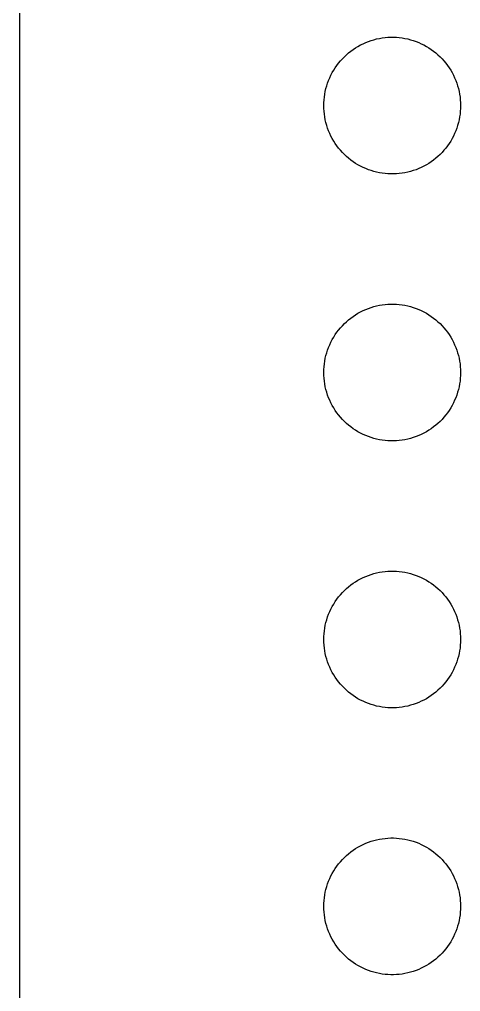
# Model space of a CAD drawing. Header units: metres. Extents: x -207 to 207, y -113 to 113.
# Drawn here: x -207.18 to -193.95, y -2.55 to 26.58 of the extents above; entities that cross this region are included whole.
import ezdxf

# ---------------------------------------------------------------- set-up
doc = ezdxf.new("R2010")
doc.units = ezdxf.units.M

msp = doc.modelspace()

# ---------------------------------------------------------------- linework, layer by layer
for p, q in [((-207.175, 38.1), (-207.175, -38.1)), ((-196.714, 25.9213), (-196.633, 25.9496)), ((-196.633, 25.9496), (-196.551, 25.9744)), ((-196.551, 25.9744), (-196.468, 25.9957)), ((-196.468, 25.9957), (-196.384, 26.0135)), ((-196.384, 26.0135), (-196.299, 26.0279)), ((-196.299, 26.0279), (-196.214, 26.0387)), ((-196.214, 26.0387), (-196.129, 26.0457)), ((-196.129, 26.0457), (-196.043, 26.0492)), ((-196.043, 26.0492), (-195.957, 26.0492)), ((-195.957, 26.0492), (-195.871, 26.0457)), ((-195.871, 26.0457), (-195.786, 26.0387)), ((-195.786, 26.0387), (-195.7, 26.0279)), ((-195.7, 26.0279), (-195.616, 26.0135)), ((-195.616, 26.0135), (-195.532, 25.9957)), ((-195.532, 25.9957), (-195.449, 25.9744)), ((-195.449, 25.9744), (-195.366, 25.9496)), ((-195.366, 25.9496), (-195.285, 25.9213)), ((-197.24, 25.6325), (-197.17, 25.6833)), ((-197.17, 25.6833), (-197.098, 25.7306)), ((-197.098, 25.7306), (-197.025, 25.7752)), ((-197.025, 25.7752), (-196.95, 25.8166)), ((-196.95, 25.8166), (-196.873, 25.8546)), ((-196.873, 25.8546), (-196.794, 25.8895)), ((-196.794, 25.8895), (-196.714, 25.9213)), ((-195.285, 25.9213), (-195.206, 25.8895)), ((-195.206, 25.8895), (-195.127, 25.8546)), ((-195.127, 25.8546), (-195.05, 25.8166)), ((-195.05, 25.8166), (-194.975, 25.7752)), ((-194.975, 25.7752), (-194.901, 25.7306)), ((-194.901, 25.7306), (-194.83, 25.6833)), ((-194.83, 25.6833), (-194.761, 25.6325)), ((-197.552, 25.3392), (-197.494, 25.4031)), ((-197.494, 25.4031), (-197.434, 25.4643)), ((-197.434, 25.4643), (-197.372, 25.5232)), ((-197.372, 25.5232), (-197.307, 25.5794)), ((-197.307, 25.5794), (-197.24, 25.6325)), ((-194.761, 25.6325), (-194.693, 25.5794)), ((-194.693, 25.5794), (-194.628, 25.5232)), ((-194.628, 25.5232), (-194.566, 25.4643)), ((-194.566, 25.4643), (-194.506, 25.4031)), ((-194.506, 25.4031), (-194.448, 25.3392)), ((-197.796, 24.9872), (-197.753, 25.0616)), ((-197.753, 25.0616), (-197.707, 25.1341)), ((-197.707, 25.1341), (-197.658, 25.2047)), ((-197.658, 25.2047), (-197.607, 25.2733)), ((-197.607, 25.2733), (-197.552, 25.3392)), ((-194.448, 25.3392), (-194.393, 25.2733)), ((-194.393, 25.2733), (-194.341, 25.2047)), ((-194.341, 25.2047), (-194.292, 25.1341)), ((-194.292, 25.1341), (-194.246, 25.0616)), ((-194.246, 25.0616), (-194.204, 24.9872)), ((-197.906, 24.7543), (-197.873, 24.8338)), ((-197.873, 24.8338), (-197.836, 24.9113)), ((-197.836, 24.9113), (-197.796, 24.9872)), ((-194.204, 24.9872), (-194.164, 24.9113)), ((-194.164, 24.9113), (-194.127, 24.8338)), ((-194.127, 24.8338), (-194.094, 24.7543)), ((-198.005, 24.426), (-197.986, 24.5097)), ((-197.986, 24.5097), (-197.962, 24.5923)), ((-197.962, 24.5923), (-197.936, 24.6741)), ((-197.936, 24.6741), (-197.906, 24.7543)), ((-194.094, 24.7543), (-194.064, 24.6741)), ((-194.064, 24.6741), (-194.037, 24.5923)), ((-194.037, 24.5923), (-194.014, 24.5097)), ((-194.014, 24.5097), (-193.995, 24.426)), ((-198.043, 24.1714), (-198.034, 24.2567)), ((-198.034, 24.2567), (-198.021, 24.3415)), ((-198.021, 24.3415), (-198.005, 24.426)), ((-193.995, 24.426), (-193.978, 24.3415)), ((-193.978, 24.3415), (-193.966, 24.2567)), ((-193.966, 24.2567), (-193.957, 24.1714)), ((-198.05, 23.9997), (-198.048, 24.0857)), ((-198.048, 23.914), (-198.05, 23.9997)), ((-198.048, 24.0857), (-198.043, 24.1714)), ((-198.043, 23.8284), (-198.048, 23.914)), ((-193.957, 24.1714), (-193.952, 24.0857)), ((-193.952, 23.914), (-193.957, 23.8284)), ((-193.952, 24.0857), (-193.95, 23.9997)), ((-193.95, 23.9997), (-193.952, 23.914)), ((-198.034, 23.7427), (-198.043, 23.8284)), ((-198.021, 23.6579), (-198.034, 23.7427)), ((-198.005, 23.5738), (-198.021, 23.6579)), ((-193.978, 23.6579), (-193.995, 23.5738)), ((-193.966, 23.7427), (-193.978, 23.6579)), ((-193.957, 23.8284), (-193.966, 23.7427)), ((-197.986, 23.49), (-198.005, 23.5738)), ((-197.962, 23.4071), (-197.986, 23.49)), ((-197.936, 23.3257), (-197.962, 23.4071)), ((-197.906, 23.2451), (-197.936, 23.3257)), ((-194.064, 23.3257), (-194.094, 23.2451)), ((-194.037, 23.4071), (-194.064, 23.3257)), ((-194.014, 23.49), (-194.037, 23.4071)), ((-193.995, 23.5738), (-194.014, 23.49)), ((-197.873, 23.166), (-197.906, 23.2451)), ((-197.836, 23.0881), (-197.873, 23.166)), ((-197.796, 23.0122), (-197.836, 23.0881)), ((-194.164, 23.0881), (-194.204, 23.0122)), ((-194.127, 23.166), (-194.164, 23.0881)), ((-194.094, 23.2451), (-194.127, 23.166)), ((-197.753, 22.9377), (-197.796, 23.0122)), ((-197.707, 22.8653), (-197.753, 22.9377)), ((-197.658, 22.7947), (-197.707, 22.8653)), ((-197.607, 22.7265), (-197.658, 22.7947)), ((-197.552, 22.6602), (-197.607, 22.7265)), ((-194.393, 22.7265), (-194.448, 22.6602)), ((-194.341, 22.7947), (-194.393, 22.7265)), ((-194.292, 22.8653), (-194.341, 22.7947)), ((-194.246, 22.9377), (-194.292, 22.8653)), ((-194.204, 23.0122), (-194.246, 22.9377)), ((-197.494, 22.5963), (-197.552, 22.6602)), ((-197.434, 22.5351), (-197.494, 22.5963)), ((-197.372, 22.4765), (-197.434, 22.5351)), ((-197.307, 22.4203), (-197.372, 22.4765)), ((-194.628, 22.4765), (-194.693, 22.4203)), ((-194.566, 22.5351), (-194.628, 22.4765)), ((-194.506, 22.5963), (-194.566, 22.5351)), ((-194.448, 22.6602), (-194.506, 22.5963)), ((-197.24, 22.3669), (-197.307, 22.4203)), ((-197.17, 22.3165), (-197.24, 22.3669)), ((-197.098, 22.2688), (-197.17, 22.3165)), ((-197.025, 22.2246), (-197.098, 22.2688)), ((-196.95, 22.1831), (-197.025, 22.2246)), ((-196.873, 22.1448), (-196.95, 22.1831)), ((-196.794, 22.1099), (-196.873, 22.1448)), ((-195.127, 22.1448), (-195.206, 22.1099)), ((-195.05, 22.1831), (-195.127, 22.1448)), ((-194.975, 22.2246), (-195.05, 22.1831)), ((-194.901, 22.2688), (-194.975, 22.2246)), ((-194.83, 22.3165), (-194.901, 22.2688)), ((-194.761, 22.3669), (-194.83, 22.3165)), ((-194.693, 22.4203), (-194.761, 22.3669)), ((-196.714, 22.0785), (-196.794, 22.1099)), ((-196.633, 22.0502), (-196.714, 22.0785)), ((-196.551, 22.0254), (-196.633, 22.0502)), ((-196.468, 22.0041), (-196.551, 22.0254)), ((-196.384, 21.9863), (-196.468, 22.0041)), ((-196.299, 21.9719), (-196.384, 21.9863)), ((-196.214, 21.9611), (-196.299, 21.9719)), ((-196.129, 21.9537), (-196.214, 21.9611)), ((-196.043, 21.9502), (-196.129, 21.9537)), ((-195.957, 21.9502), (-196.043, 21.9502)), ((-195.871, 21.9537), (-195.957, 21.9502)), ((-195.786, 21.9611), (-195.871, 21.9537)), ((-195.7, 21.9719), (-195.786, 21.9611)), ((-195.616, 21.9863), (-195.7, 21.9719)), ((-195.532, 22.0041), (-195.616, 21.9863)), ((-195.449, 22.0254), (-195.532, 22.0041)), ((-195.366, 22.0502), (-195.449, 22.0254)), ((-195.285, 22.0785), (-195.366, 22.0502)), ((-195.206, 22.1099), (-195.285, 22.0785)), ((-197.098, 17.7307), (-197.025, 17.7753)), ((-197.025, 17.7753), (-196.95, 17.8164)), ((-196.95, 17.8164), (-196.873, 17.8547)), ((-196.873, 17.8547), (-196.794, 17.8896)), ((-196.794, 17.8896), (-196.714, 17.9214)), ((-196.714, 17.9214), (-196.633, 17.9493)), ((-196.633, 17.9493), (-196.551, 17.9745)), ((-196.551, 17.9745), (-196.468, 17.9958)), ((-196.468, 17.9958), (-196.384, 18.0136)), ((-196.384, 18.0136), (-196.299, 18.028)), ((-196.299, 18.028), (-196.214, 18.0384)), ((-196.214, 18.0384), (-196.129, 18.0458)), ((-196.129, 18.0458), (-196.043, 18.0493)), ((-196.043, 18.0493), (-195.957, 18.0493)), ((-195.957, 18.0493), (-195.871, 18.0458)), ((-195.871, 18.0458), (-195.786, 18.0384)), ((-195.786, 18.0384), (-195.7, 18.028)), ((-195.7, 18.028), (-195.616, 18.0136)), ((-195.616, 18.0136), (-195.532, 17.9958)), ((-195.532, 17.9958), (-195.449, 17.9745)), ((-195.449, 17.9745), (-195.366, 17.9493)), ((-195.366, 17.9493), (-195.285, 17.9214)), ((-195.285, 17.9214), (-195.206, 17.8896)), ((-195.206, 17.8896), (-195.127, 17.8547)), ((-195.127, 17.8547), (-195.05, 17.8164)), ((-195.05, 17.8164), (-194.975, 17.7753)), ((-194.975, 17.7753), (-194.901, 17.7307)), ((-197.434, 17.4644), (-197.372, 17.5233)), ((-197.372, 17.5233), (-197.307, 17.5795)), ((-197.307, 17.5795), (-197.24, 17.6326)), ((-197.24, 17.6326), (-197.17, 17.683)), ((-197.17, 17.683), (-197.098, 17.7307)), ((-194.901, 17.7307), (-194.83, 17.683)), ((-194.83, 17.683), (-194.761, 17.6326)), ((-194.761, 17.6326), (-194.693, 17.5795)), ((-194.693, 17.5795), (-194.628, 17.5233)), ((-194.628, 17.5233), (-194.566, 17.4644)), ((-197.707, 17.1342), (-197.658, 17.2048)), ((-197.658, 17.2048), (-197.607, 17.273)), ((-197.607, 17.273), (-197.552, 17.3393)), ((-197.552, 17.3393), (-197.494, 17.4032)), ((-197.494, 17.4032), (-197.434, 17.4644)), ((-194.566, 17.4644), (-194.506, 17.4032)), ((-194.506, 17.4032), (-194.448, 17.3393)), ((-194.448, 17.3393), (-194.393, 17.273)), ((-194.393, 17.273), (-194.341, 17.2048)), ((-194.341, 17.2048), (-194.292, 17.1342)), ((-197.873, 16.8335), (-197.836, 16.9114)), ((-197.836, 16.9114), (-197.796, 16.9873)), ((-197.796, 16.9873), (-197.753, 17.0617)), ((-197.753, 17.0617), (-197.707, 17.1342)), ((-194.292, 17.1342), (-194.246, 17.0617)), ((-194.246, 17.0617), (-194.204, 16.9873)), ((-194.204, 16.9873), (-194.164, 16.9114)), ((-194.164, 16.9114), (-194.127, 16.8335)), ((-197.962, 16.5924), (-197.936, 16.6742)), ((-197.936, 16.6742), (-197.906, 16.7544)), ((-197.906, 16.7544), (-197.873, 16.8335)), ((-194.127, 16.8335), (-194.094, 16.7544)), ((-194.094, 16.7544), (-194.064, 16.6742)), ((-194.064, 16.6742), (-194.037, 16.5924)), ((-198.034, 16.2568), (-198.021, 16.3416)), ((-198.021, 16.3416), (-198.005, 16.4261)), ((-198.005, 16.4261), (-197.986, 16.5095)), ((-197.986, 16.5095), (-197.962, 16.5924)), ((-194.037, 16.5924), (-194.014, 16.5095)), ((-194.014, 16.5095), (-193.995, 16.4261)), ((-193.995, 16.4261), (-193.978, 16.3416)), ((-193.978, 16.3416), (-193.966, 16.2568)), ((-198.05, 15.9998), (-198.048, 16.0858)), ((-198.048, 16.0858), (-198.043, 16.1715)), ((-198.043, 16.1715), (-198.034, 16.2568)), ((-193.966, 16.2568), (-193.957, 16.1715)), ((-193.957, 16.1715), (-193.952, 16.0858)), ((-193.952, 16.0858), (-193.95, 15.9998)), ((-198.048, 15.9141), (-198.05, 15.9998)), ((-198.043, 15.8281), (-198.048, 15.9141)), ((-198.034, 15.7428), (-198.043, 15.8281)), ((-198.021, 15.658), (-198.034, 15.7428)), ((-193.966, 15.7428), (-193.978, 15.658)), ((-193.957, 15.8281), (-193.966, 15.7428)), ((-193.952, 15.9141), (-193.957, 15.8281)), ((-193.95, 15.9998), (-193.952, 15.9141)), ((-198.005, 15.5735), (-198.021, 15.658)), ((-197.986, 15.4901), (-198.005, 15.5735)), ((-197.962, 15.4072), (-197.986, 15.4901)), ((-194.014, 15.4901), (-194.037, 15.4072)), ((-193.995, 15.5735), (-194.014, 15.4901)), ((-193.978, 15.658), (-193.995, 15.5735)), ((-197.936, 15.3258), (-197.962, 15.4072)), ((-197.906, 15.2452), (-197.936, 15.3258)), ((-197.873, 15.1661), (-197.906, 15.2452)), ((-197.836, 15.0882), (-197.873, 15.1661)), ((-194.127, 15.1661), (-194.164, 15.0882)), ((-194.094, 15.2452), (-194.127, 15.1661)), ((-194.064, 15.3258), (-194.094, 15.2452)), ((-194.037, 15.4072), (-194.064, 15.3258)), ((-197.796, 15.0123), (-197.836, 15.0882)), ((-197.753, 14.9378), (-197.796, 15.0123)), ((-197.707, 14.8654), (-197.753, 14.9378)), ((-197.658, 14.7948), (-197.707, 14.8654)), ((-194.292, 14.8654), (-194.341, 14.7948)), ((-194.246, 14.9378), (-194.292, 14.8654)), ((-194.204, 15.0123), (-194.246, 14.9378)), ((-194.164, 15.0882), (-194.204, 15.0123)), ((-197.607, 14.7266), (-197.658, 14.7948)), ((-197.552, 14.6603), (-197.607, 14.7266)), ((-197.494, 14.5964), (-197.552, 14.6603)), ((-197.434, 14.5352), (-197.494, 14.5964)), ((-194.506, 14.5964), (-194.566, 14.5352)), ((-194.448, 14.6603), (-194.506, 14.5964)), ((-194.393, 14.7266), (-194.448, 14.6603)), ((-194.341, 14.7948), (-194.393, 14.7266)), ((-197.372, 14.4762), (-197.434, 14.5352)), ((-197.307, 14.4204), (-197.372, 14.4762)), ((-197.24, 14.367), (-197.307, 14.4204)), ((-197.17, 14.3166), (-197.24, 14.367)), ((-197.098, 14.2689), (-197.17, 14.3166)), ((-194.83, 14.3166), (-194.901, 14.2689)), ((-194.761, 14.367), (-194.83, 14.3166)), ((-194.693, 14.4204), (-194.761, 14.367)), ((-194.628, 14.4762), (-194.693, 14.4204)), ((-194.566, 14.5352), (-194.628, 14.4762)), ((-197.025, 14.2243), (-197.098, 14.2689)), ((-196.95, 14.1832), (-197.025, 14.2243)), ((-196.873, 14.1449), (-196.95, 14.1832)), ((-196.794, 14.11), (-196.873, 14.1449)), ((-196.714, 14.0782), (-196.794, 14.11)), ((-196.633, 14.0503), (-196.714, 14.0782)), ((-196.551, 14.0255), (-196.633, 14.0503)), ((-196.468, 14.0038), (-196.551, 14.0255)), ((-196.384, 13.986), (-196.468, 14.0038)), ((-196.299, 13.9716), (-196.384, 13.986)), ((-195.616, 13.986), (-195.7, 13.9716)), ((-195.532, 14.0038), (-195.616, 13.986)), ((-195.449, 14.0255), (-195.532, 14.0038)), ((-195.366, 14.0503), (-195.449, 14.0255)), ((-195.285, 14.0782), (-195.366, 14.0503)), ((-195.206, 14.11), (-195.285, 14.0782)), ((-195.127, 14.1449), (-195.206, 14.11)), ((-195.05, 14.1832), (-195.127, 14.1449)), ((-194.975, 14.2243), (-195.05, 14.1832)), ((-194.901, 14.2689), (-194.975, 14.2243)), ((-196.214, 13.9612), (-196.299, 13.9716)), ((-196.129, 13.9538), (-196.214, 13.9612)), ((-196.043, 13.9503), (-196.129, 13.9538)), ((-195.957, 13.9503), (-196.043, 13.9503)), ((-195.871, 13.9538), (-195.957, 13.9503)), ((-195.786, 13.9612), (-195.871, 13.9538)), ((-195.7, 13.9716), (-195.786, 13.9612)), ((-196.794, 9.88971), (-196.714, 9.9211)), ((-196.714, 9.9211), (-196.633, 9.94939)), ((-196.633, 9.94939), (-196.551, 9.9742)), ((-196.551, 9.9742), (-196.468, 9.99551)), ((-196.468, 9.99551), (-196.384, 10.0133)), ((-196.384, 10.0133), (-196.299, 10.0277)), ((-196.299, 10.0277), (-196.214, 10.0385)), ((-196.214, 10.0385), (-196.129, 10.0459)), ((-196.129, 10.0459), (-196.043, 10.0494)), ((-196.043, 10.0494), (-195.957, 10.0494)), ((-195.957, 10.0494), (-195.871, 10.0459)), ((-195.871, 10.0459), (-195.786, 10.0385)), ((-195.786, 10.0385), (-195.7, 10.0277)), ((-195.7, 10.0277), (-195.616, 10.0133)), ((-195.616, 10.0133), (-195.532, 9.99551)), ((-195.532, 9.99551), (-195.449, 9.9742)), ((-195.449, 9.9742), (-195.366, 9.94939)), ((-195.366, 9.94939), (-195.285, 9.9211)), ((-195.285, 9.9211), (-195.206, 9.88971)), ((-197.307, 9.57926), (-197.24, 9.63275)), ((-197.24, 9.63275), (-197.17, 9.68313)), ((-197.17, 9.68313), (-197.098, 9.7308)), ((-197.098, 9.7308), (-197.025, 9.77498)), ((-197.025, 9.77498), (-196.95, 9.81646)), ((-196.95, 9.81646), (-196.873, 9.85482)), ((-196.873, 9.85482), (-196.794, 9.88971)), ((-195.206, 9.88971), (-195.127, 9.85482)), ((-195.127, 9.85482), (-195.05, 9.81646)), ((-195.05, 9.81646), (-194.975, 9.77498)), ((-194.975, 9.77498), (-194.901, 9.7308)), ((-194.901, 9.7308), (-194.83, 9.68313)), ((-194.83, 9.68313), (-194.761, 9.63275)), ((-194.761, 9.63275), (-194.693, 9.57926)), ((-197.607, 9.27308), (-197.552, 9.33935)), ((-197.552, 9.33935), (-197.494, 9.4033)), ((-197.494, 9.4033), (-197.434, 9.46454)), ((-197.434, 9.46454), (-197.372, 9.52345)), ((-197.372, 9.52345), (-197.307, 9.57926)), ((-194.693, 9.57926), (-194.628, 9.52345)), ((-194.628, 9.52345), (-194.566, 9.46454)), ((-194.566, 9.46454), (-194.506, 9.4033)), ((-194.506, 9.4033), (-194.448, 9.33935)), ((-194.448, 9.33935), (-194.393, 9.27308)), ((-197.796, 8.98744), (-197.753, 9.06185)), ((-197.753, 9.06185), (-197.707, 9.13433)), ((-197.707, 9.13433), (-197.658, 9.20486)), ((-197.658, 9.20486), (-197.607, 9.27308)), ((-194.393, 9.27308), (-194.341, 9.20486)), ((-194.341, 9.20486), (-194.292, 9.13433)), ((-194.292, 9.13433), (-194.246, 9.06185)), ((-194.246, 9.06185), (-194.204, 8.98744)), ((-197.936, 8.67389), (-197.906, 8.7545)), ((-197.906, 8.7545), (-197.873, 8.83357)), ((-197.873, 8.83357), (-197.836, 8.91147)), ((-197.836, 8.91147), (-197.796, 8.98744)), ((-194.204, 8.98744), (-194.164, 8.91147)), ((-194.164, 8.91147), (-194.127, 8.83357)), ((-194.127, 8.83357), (-194.094, 8.7545)), ((-194.094, 8.7545), (-194.064, 8.67389)), ((-198.005, 8.42584), (-197.986, 8.50956)), ((-197.986, 8.50956), (-197.962, 8.5925)), ((-197.962, 8.5925), (-197.936, 8.67389)), ((-194.064, 8.67389), (-194.037, 8.5925)), ((-194.037, 8.5925), (-194.014, 8.50956)), ((-194.014, 8.50956), (-193.995, 8.42584)), ((-198.048, 8.08555), (-198.043, 8.17121)), ((-198.043, 8.17121), (-198.034, 8.25686)), ((-198.034, 8.25686), (-198.021, 8.34174)), ((-198.021, 8.34174), (-198.005, 8.42584)), ((-193.995, 8.42584), (-193.978, 8.34174)), ((-193.978, 8.34174), (-193.966, 8.25686)), ((-193.966, 8.25686), (-193.957, 8.17121)), ((-193.957, 8.17121), (-193.952, 8.08555)), ((-198.05, 7.9999), (-198.048, 8.08555)), ((-198.048, 7.91386), (-198.05, 7.9999)), ((-198.043, 7.8282), (-198.048, 7.91386)), ((-193.952, 7.91386), (-193.957, 7.8282)), ((-193.952, 8.08555), (-193.95, 7.9999)), ((-193.95, 7.9999), (-193.952, 7.91386)), ((-198.034, 7.74294), (-198.043, 7.8282)), ((-198.021, 7.65806), (-198.034, 7.74294)), ((-198.005, 7.57357), (-198.021, 7.65806)), ((-193.978, 7.65806), (-193.995, 7.57357)), ((-193.966, 7.74294), (-193.978, 7.65806)), ((-193.957, 7.8282), (-193.966, 7.74294)), ((-197.986, 7.48985), (-198.005, 7.57357)), ((-197.962, 7.4073), (-197.986, 7.48985)), ((-197.936, 7.32552), (-197.962, 7.4073)), ((-197.906, 7.24529), (-197.936, 7.32552)), ((-194.064, 7.32552), (-194.094, 7.24529)), ((-194.037, 7.4073), (-194.064, 7.32552)), ((-194.014, 7.48985), (-194.037, 7.4073)), ((-193.995, 7.57357), (-194.014, 7.48985)), ((-197.873, 7.16584), (-197.906, 7.24529)), ((-197.836, 7.08833), (-197.873, 7.16584)), ((-197.796, 7.01236), (-197.836, 7.08833)), ((-197.753, 6.93795), (-197.796, 7.01236)), ((-194.204, 7.01236), (-194.246, 6.93795)), ((-194.164, 7.08833), (-194.204, 7.01236)), ((-194.127, 7.16584), (-194.164, 7.08833)), ((-194.094, 7.24529), (-194.127, 7.16584)), ((-197.707, 6.86547), (-197.753, 6.93795)), ((-197.658, 6.79493), (-197.707, 6.86547)), ((-197.607, 6.72633), (-197.658, 6.79493)), ((-197.552, 6.66045), (-197.607, 6.72633)), ((-194.393, 6.72633), (-194.448, 6.66045)), ((-194.341, 6.79493), (-194.393, 6.72633)), ((-194.292, 6.86547), (-194.341, 6.79493)), ((-194.246, 6.93795), (-194.292, 6.86547)), ((-197.494, 6.5965), (-197.552, 6.66045)), ((-197.434, 6.53526), (-197.494, 6.5965)), ((-197.372, 6.47635), (-197.434, 6.53526)), ((-197.307, 6.42015), (-197.372, 6.47635)), ((-197.24, 6.36705), (-197.307, 6.42015)), ((-194.693, 6.42015), (-194.761, 6.36705)), ((-194.628, 6.47635), (-194.693, 6.42015)), ((-194.566, 6.53526), (-194.628, 6.47635)), ((-194.506, 6.5965), (-194.566, 6.53526)), ((-194.448, 6.66045), (-194.506, 6.5965)), ((-197.17, 6.31628), (-197.24, 6.36705)), ((-197.098, 6.269), (-197.17, 6.31628)), ((-197.025, 6.22443), (-197.098, 6.269)), ((-196.95, 6.18296), (-197.025, 6.22443)), ((-196.873, 6.14497), (-196.95, 6.18296)), ((-196.794, 6.11009), (-196.873, 6.14497)), ((-195.127, 6.14497), (-195.206, 6.11009)), ((-195.05, 6.18296), (-195.127, 6.14497)), ((-194.975, 6.22443), (-195.05, 6.18296)), ((-194.901, 6.269), (-194.975, 6.22443)), ((-194.83, 6.31628), (-194.901, 6.269)), ((-194.761, 6.36705), (-194.83, 6.31628)), ((-196.714, 6.07831), (-196.794, 6.11009)), ((-196.633, 6.05002), (-196.714, 6.07831)), ((-196.551, 6.02521), (-196.633, 6.05002)), ((-196.468, 6.0039), (-196.551, 6.02521)), ((-196.384, 5.98607), (-196.468, 6.0039)), ((-196.299, 5.97173), (-196.384, 5.98607)), ((-196.214, 5.96088), (-196.299, 5.97173)), ((-196.129, 5.9539), (-196.214, 5.96088)), ((-196.043, 5.95041), (-196.129, 5.9539)), ((-195.957, 5.95041), (-196.043, 5.95041)), ((-195.871, 5.9539), (-195.957, 5.95041)), ((-195.786, 5.96088), (-195.871, 5.9539)), ((-195.7, 5.97173), (-195.786, 5.96088)), ((-195.616, 5.98607), (-195.7, 5.97173)), ((-195.532, 6.0039), (-195.616, 5.98607)), ((-195.449, 6.02521), (-195.532, 6.0039)), ((-195.366, 6.05002), (-195.449, 6.02521)), ((-195.285, 6.07831), (-195.366, 6.05002)), ((-195.206, 6.11009), (-195.285, 6.07831)), ((-196.214, 2.03864), (-196.129, 2.04561)), ((-196.129, 2.04561), (-196.043, 2.04949)), ((-196.043, 2.04949), (-195.957, 2.04949)), ((-195.957, 2.04949), (-195.871, 2.04561)), ((-195.871, 2.04561), (-195.786, 2.03864)), ((-197.098, 1.73051), (-197.025, 1.77509)), ((-197.025, 1.77509), (-196.95, 1.81656)), ((-196.95, 1.81656), (-196.873, 1.85454)), ((-196.873, 1.85454), (-196.794, 1.88981)), ((-196.794, 1.88981), (-196.714, 1.9212)), ((-196.714, 1.9212), (-196.633, 1.94949)), ((-196.633, 1.94949), (-196.551, 1.9743)), ((-196.551, 1.9743), (-196.468, 1.99561)), ((-196.468, 1.99561), (-196.384, 2.01344)), ((-196.384, 2.01344), (-196.299, 2.02778)), ((-196.299, 2.02778), (-196.214, 2.03864)), ((-195.786, 2.03864), (-195.7, 2.02778)), ((-195.7, 2.02778), (-195.616, 2.01344)), ((-195.616, 2.01344), (-195.532, 1.99561)), ((-195.532, 1.99561), (-195.449, 1.9743)), ((-195.449, 1.9743), (-195.366, 1.94949)), ((-195.366, 1.94949), (-195.285, 1.9212)), ((-195.285, 1.9212), (-195.206, 1.88981)), ((-195.206, 1.88981), (-195.127, 1.85454)), ((-195.127, 1.85454), (-195.05, 1.81656)), ((-195.05, 1.81656), (-194.975, 1.77509)), ((-194.975, 1.77509), (-194.901, 1.73051)), ((-197.494, 1.40302), (-197.434, 1.46464)), ((-197.434, 1.46464), (-197.372, 1.52316)), ((-197.372, 1.52316), (-197.307, 1.57936)), ((-197.307, 1.57936), (-197.24, 1.63285)), ((-197.24, 1.63285), (-197.17, 1.68323)), ((-197.17, 1.68323), (-197.098, 1.73051)), ((-194.901, 1.73051), (-194.83, 1.68323)), ((-194.83, 1.68323), (-194.761, 1.63285)), ((-194.761, 1.63285), (-194.693, 1.57936)), ((-194.693, 1.57936), (-194.628, 1.52316)), ((-194.628, 1.52316), (-194.566, 1.46464)), ((-194.566, 1.46464), (-194.506, 1.40302)), ((-197.707, 1.13443), (-197.658, 1.20458)), ((-197.658, 1.20458), (-197.607, 1.27318)), ((-197.607, 1.27318), (-197.552, 1.33945)), ((-197.552, 1.33945), (-197.494, 1.40302)), ((-194.506, 1.40302), (-194.448, 1.33945)), ((-194.448, 1.33945), (-194.393, 1.27318)), ((-194.393, 1.27318), (-194.341, 1.20458)), ((-194.341, 1.20458), (-194.292, 1.13443)), ((-197.873, 0.83367), (-197.836, 0.91119)), ((-197.836, 0.91119), (-197.796, 0.98754)), ((-197.796, 0.98754), (-197.753, 1.06195)), ((-197.753, 1.06195), (-197.707, 1.13443)), ((-194.292, 1.13443), (-194.246, 1.06195)), ((-194.246, 1.06195), (-194.204, 0.98754)), ((-194.204, 0.98754), (-194.164, 0.91119)), ((-194.164, 0.91119), (-194.127, 0.83367)), ((-197.986, 0.50966), (-197.962, 0.59221)), ((-197.962, 0.59221), (-197.936, 0.67399)), ((-197.936, 0.67399), (-197.906, 0.7546)), ((-197.906, 0.7546), (-197.873, 0.83367)), ((-194.127, 0.83367), (-194.094, 0.7546)), ((-194.094, 0.7546), (-194.064, 0.67399)), ((-194.064, 0.67399), (-194.037, 0.59221)), ((-194.037, 0.59221), (-194.014, 0.50966)), ((-198.034, 0.25657), (-198.021, 0.34184)), ((-198.021, 0.34184), (-198.005, 0.42594)), ((-198.005, 0.42594), (-197.986, 0.50966)), ((-194.014, 0.50966), (-193.995, 0.42594)), ((-193.995, 0.42594), (-193.978, 0.34184)), ((-193.978, 0.34184), (-193.966, 0.25657)), ((-198.05, 0), (-198.048, 0.08565)), ((-198.048, -0.08565), (-198.05, 0)), ((-198.048, 0.08565), (-198.043, 0.17131)), ((-198.043, 0.17131), (-198.034, 0.25657)), ((-193.966, 0.25657), (-193.957, 0.17131)), ((-193.957, 0.17131), (-193.952, 0.08565)), ((-193.952, 0.08565), (-193.95, 0)), ((-193.95, 0), (-193.952, -0.08565)), ((-198.043, -0.17131), (-198.048, -0.08565)), ((-198.034, -0.25657), (-198.043, -0.17131)), ((-198.021, -0.34184), (-198.034, -0.25657)), ((-193.966, -0.25657), (-193.978, -0.34184)), ((-193.957, -0.17131), (-193.966, -0.25657)), ((-193.952, -0.08565), (-193.957, -0.17131)), ((-198.005, -0.42594), (-198.021, -0.34184)), ((-197.986, -0.50966), (-198.005, -0.42594)), ((-197.962, -0.59221), (-197.986, -0.50966)), ((-194.014, -0.50966), (-194.037, -0.59221)), ((-193.995, -0.42594), (-194.014, -0.50966)), ((-193.978, -0.34184), (-193.995, -0.42594)), ((-197.936, -0.67399), (-197.962, -0.59221)), ((-197.906, -0.7546), (-197.936, -0.67399)), ((-197.873, -0.83367), (-197.906, -0.7546)), ((-197.836, -0.91119), (-197.873, -0.83367)), ((-194.127, -0.83367), (-194.164, -0.91119)), ((-194.094, -0.7546), (-194.127, -0.83367)), ((-194.064, -0.67399), (-194.094, -0.7546)), ((-194.037, -0.59221), (-194.064, -0.67399)), ((-197.796, -0.98754), (-197.836, -0.91119)), ((-197.753, -1.06195), (-197.796, -0.98754)), ((-197.707, -1.13443), (-197.753, -1.06195)), ((-197.658, -1.20458), (-197.707, -1.13443)), ((-194.292, -1.13443), (-194.341, -1.20458)), ((-194.246, -1.06195), (-194.292, -1.13443)), ((-194.204, -0.98754), (-194.246, -1.06195)), ((-194.164, -0.91119), (-194.204, -0.98754)), ((-197.607, -1.27318), (-197.658, -1.20458)), ((-197.552, -1.33945), (-197.607, -1.27318)), ((-197.494, -1.40302), (-197.552, -1.33945)), ((-197.434, -1.46464), (-197.494, -1.40302)), ((-194.506, -1.40302), (-194.566, -1.46464)), ((-194.448, -1.33945), (-194.506, -1.40302)), ((-194.393, -1.27318), (-194.448, -1.33945)), ((-194.341, -1.20458), (-194.393, -1.27318)), ((-197.372, -1.52316), (-197.434, -1.46464)), ((-197.307, -1.57936), (-197.372, -1.52316)), ((-197.24, -1.63285), (-197.307, -1.57936)), ((-197.17, -1.68323), (-197.24, -1.63285)), ((-197.098, -1.73051), (-197.17, -1.68323)), ((-197.025, -1.77509), (-197.098, -1.73051)), ((-194.901, -1.73051), (-194.975, -1.77509)), ((-194.83, -1.68323), (-194.901, -1.73051)), ((-194.761, -1.63285), (-194.83, -1.68323)), ((-194.693, -1.57936), (-194.761, -1.63285)), ((-194.628, -1.52316), (-194.693, -1.57936)), ((-194.566, -1.46464), (-194.628, -1.52316)), ((-196.95, -1.81656), (-197.025, -1.77509)), ((-196.873, -1.85454), (-196.95, -1.81656)), ((-196.794, -1.88981), (-196.873, -1.85454)), ((-196.714, -1.9212), (-196.794, -1.88981)), ((-196.633, -1.94949), (-196.714, -1.9212)), ((-196.551, -1.9743), (-196.633, -1.94949)), ((-196.468, -1.99561), (-196.551, -1.9743)), ((-196.384, -2.01344), (-196.468, -1.99561)), ((-196.299, -2.02778), (-196.384, -2.01344)), ((-196.214, -2.03864), (-196.299, -2.02778)), ((-196.129, -2.04561), (-196.214, -2.03864)), ((-195.786, -2.03864), (-195.871, -2.04561)), ((-195.7, -2.02778), (-195.786, -2.03864)), ((-195.616, -2.01344), (-195.7, -2.02778)), ((-195.532, -1.99561), (-195.616, -2.01344)), ((-195.449, -1.9743), (-195.532, -1.99561)), ((-195.366, -1.94949), (-195.449, -1.9743)), ((-195.285, -1.9212), (-195.366, -1.94949)), ((-195.206, -1.88981), (-195.285, -1.9212)), ((-195.127, -1.85454), (-195.206, -1.88981)), ((-195.05, -1.81656), (-195.127, -1.85454)), ((-194.975, -1.77509), (-195.05, -1.81656)), ((-196.043, -2.04949), (-196.129, -2.04561)), ((-195.957, -2.04949), (-196.043, -2.04949)), ((-195.871, -2.04561), (-195.957, -2.04949))]:
    msp.add_line(p, q)

doc.saveas('drawing.dxf')
